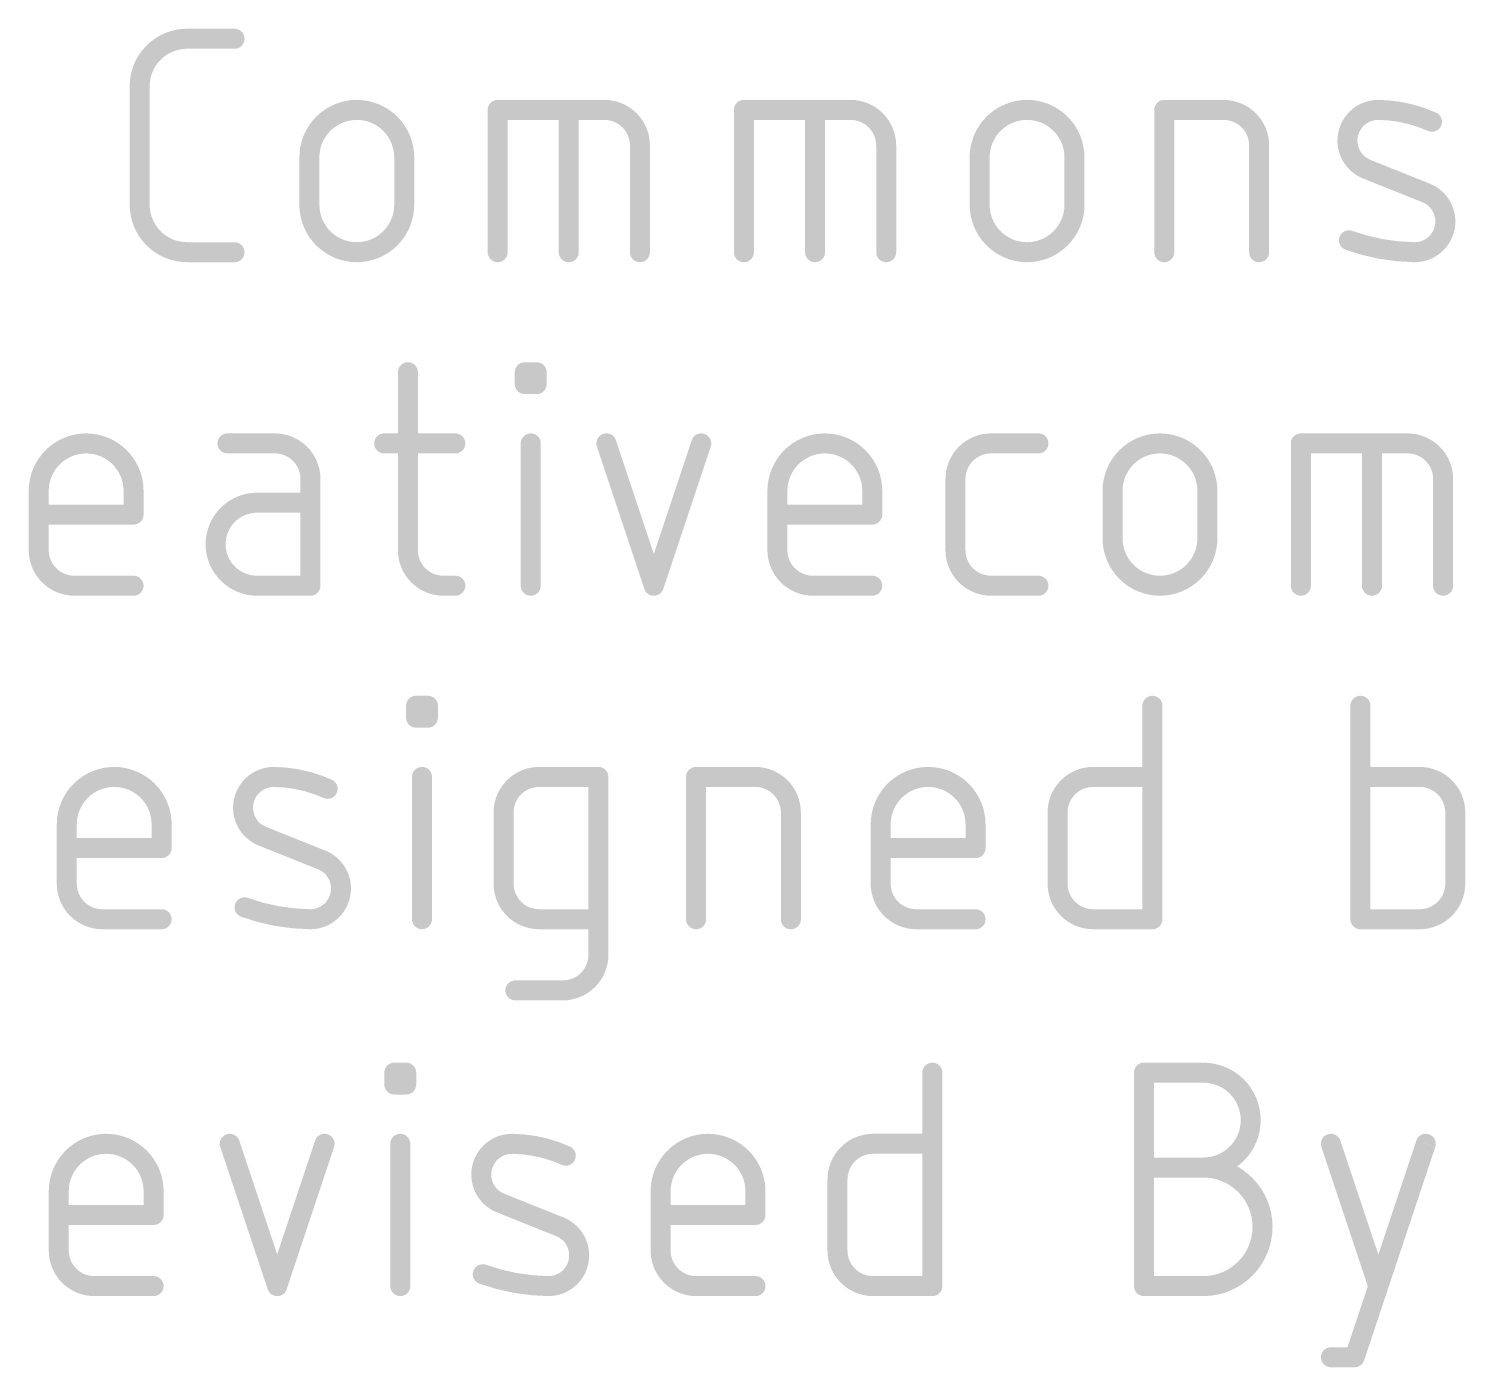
# Model space of a CAD drawing. Extents: x -34 to 52.6, y -23.4 to 26.6.
# Drawn here: x -0.9 to 10.05, y -23.4 to -13.21 of the extents above; entities that cross this region are included whole.
import ezdxf

# ---------------------------------------------------------------- set-up
doc = ezdxf.new("R2010")
doc.units = 0
doc.layers.add('51', color=53, linetype='CONTINUOUS')

msp = doc.modelspace()

# ---------------------------------------------------------------- linework, layer by layer
at = {"layer": '51'}
for points, const_width in [([(0.3081, -13.2842, 0.4142), (-0.0532, -13.6454)], 0.1524), ([(0.3081, -13.2461, 1), (0.3081, -13.3223)], 0.0762), ([(0.3081, -13.3223, 1), (0.3081, -13.2461)], 0.0762), ([(0.6693, -13.3223, 1), (0.6693, -13.2461)], 0.0762), ([(-0.0151, -13.6454, 1), (-0.0913, -13.6454)], 0.0762), ([(-0.0913, -13.6454, 1), (-0.0151, -13.6454)], 0.0762), ([(1.962, -14.1873, 1), (1.2395, -14.1873)], 0.1524), ([(2.7122, -13.8261, 1), (2.636, -13.8261)], 0.0762), ([(2.6741, -13.788, 1), (2.6741, -13.8642)], 0.0762), ([(3.254, -13.8261, 1), (3.1778, -13.8261)], 0.0762), ([(3.7578, -14.097, 0.4142), (3.4869, -13.8261)], 0.1524), ([(3.4869, -13.788, 1), (3.4869, -13.8642)], 0.0762), ([(3.4869, -13.8642, 1), (3.4869, -13.788)], 0.0762), ([(4.5879, -13.8261, 1), (4.5117, -13.8261)], 0.0762), ([(4.5498, -13.788, 1), (4.5498, -13.8642)], 0.0762), ([(5.1298, -13.8261, 1), (5.0536, -13.8261)], 0.0762), ([(5.6336, -14.097, 0.4142), (5.3626, -13.8261)], 0.1524), ([(5.3626, -13.788, 1), (5.3626, -13.8642)], 0.0762), ([(5.3626, -13.8642, 1), (5.3626, -13.788)], 0.0762), ([(7.0682, -14.1873, 1), (6.3457, -14.1873)], 0.1524), ([(7.7906, -13.8261, 1), (7.7144, -13.8261)], 0.0762), ([(7.7525, -13.788, 1), (7.7525, -13.8642)], 0.0762), ([(8.475, -14.097, 0.4142), (8.204, -13.8261)], 0.1524), ([(8.204, -13.788, 1), (8.204, -13.8642)], 0.0762), ([(8.204, -13.8642, 1), (8.204, -13.788)], 0.0762), ([(9.3851, -13.8261, 0.8318), (9.2948, -14.2776)], 0.1524), ([(9.3856, -13.788, 1), (9.3845, -13.8642)], 0.0762), ([(9.7915, -13.9164, 0.1026), (9.3851, -13.8261)], 0.1524), ([(9.3845, -13.8642, 1), (9.3856, -13.788)], 0.0762), ([(9.7758, -13.9511, 1), (9.8071, -13.8816)], 0.0762), ([(1.2776, -14.1873, 1), (1.2014, -14.1873)], 0.0762), ([(2.0001, -14.1873, 1), (1.9239, -14.1873)], 0.0762), ([(3.7959, -14.097, 1), (3.7197, -14.097)], 0.0762), ([(3.7197, -14.097, 1), (3.7959, -14.097)], 0.0762), ([(5.6717, -14.097, 1), (5.5955, -14.097)], 0.0762), ([(5.5955, -14.097, 1), (5.6717, -14.097)], 0.0762), ([(6.3838, -14.1873, 1), (6.3076, -14.1873)], 0.0762), ([(7.1063, -14.1873, 1), (7.0301, -14.1873)], 0.0762), ([(8.5131, -14.097, 1), (8.4369, -14.097)], 0.0762), ([(8.4369, -14.097, 1), (8.5131, -14.097)], 0.0762), ([(1.2014, -14.1873, 1), (1.2776, -14.1873)], 0.0762), ([(1.9239, -14.1873, 1), (2.0001, -14.1873)], 0.0762), ([(6.3076, -14.1873, 1), (6.3838, -14.1873)], 0.0762), ([(7.0301, -14.1873, 1), (7.1063, -14.1873)], 0.0762), ([(9.3089, -14.2423, 1), (9.2806, -14.313)], 0.0762), ([(9.2806, -14.313, 1), (9.3089, -14.2422)], 0.0762), ([(9.656, -14.9098, 0.8318), (9.7463, -14.4582)], 0.1524), ([(9.7605, -14.4229, 1), (9.7322, -14.4936)], 0.0762), ([(9.7322, -14.4936, 1), (9.7605, -14.4229)], 0.0762), ([(-0.0532, -14.5486, 0.4142), (0.3081, -14.9098)], 0.1524), ([(-0.0151, -14.5486, 1), (-0.0913, -14.5486)], 0.0762), ([(-0.0913, -14.5486, 1), (-0.0151, -14.5486)], 0.0762), ([(1.2395, -14.5486, 1), (1.962, -14.5486)], 0.1524), ([(1.2776, -14.5486, 1), (1.2014, -14.5486)], 0.0762), ([(1.2014, -14.5486, 1), (1.2776, -14.5486)], 0.0762), ([(2.0001, -14.5486, 1), (1.9239, -14.5486)], 0.0762), ([(1.9239, -14.5486, 1), (2.0001, -14.5486)], 0.0762), ([(6.3457, -14.5486, 1), (7.0682, -14.5486)], 0.1524), ([(6.3838, -14.5486, 1), (6.3076, -14.5486)], 0.0762), ([(6.3076, -14.5486, 1), (6.3838, -14.5486)], 0.0762), ([(7.1063, -14.5486, 1), (7.0301, -14.5486)], 0.0762), ([(7.0301, -14.5486, 1), (7.1063, -14.5486)], 0.0762), ([(9.1722, -14.7836, 1), (9.1464, -14.8553)], 0.0762), ([(9.1593, -14.8195, 0.083), (9.656, -14.9098)], 0.1524), ([(0.3081, -14.8717, 1), (0.3081, -14.9479)], 0.0762), ([(0.3081, -14.9479, 1), (0.3081, -14.8717)], 0.0762), ([(0.6693, -14.9479, 1), (0.6693, -14.8717)], 0.0762), ([(2.636, -14.9098, 1), (2.7122, -14.9098)], 0.0762), ([(3.1778, -14.9098, 1), (3.254, -14.9098)], 0.0762), ([(3.7197, -14.9098, 1), (3.7959, -14.9098)], 0.0762), ([(4.5117, -14.9098, 1), (4.5879, -14.9098)], 0.0762), ([(5.0536, -14.9098, 1), (5.1298, -14.9098)], 0.0762), ([(5.5955, -14.9098, 1), (5.6717, -14.9098)], 0.0762), ([(7.7144, -14.9098, 1), (7.7906, -14.9098)], 0.0762), ([(8.4369, -14.9098, 1), (8.5131, -14.9098)], 0.0762), ([(9.6565, -14.8717, 1), (9.6555, -14.9479)], 0.0762), ([(9.6555, -14.9479, 1), (9.6565, -14.8717)], 0.0762), ([(2.0283, -15.8242, 1), (1.9521, -15.8242)], 0.0762), ([(2.9187, -15.8242, 1), (2.8425, -15.8242)], 0.0762), ([(2.8806, -15.7861, 1), (2.8806, -15.8623)], 0.0762), ([(3.009, -15.8242, 1), (2.9328, -15.8242)], 0.0762), ([(2.9709, -15.8623, 1), (2.9709, -15.7861)], 0.0762), ([(2.8806, -15.8764, 1), (2.8806, -15.9526)], 0.0762), ([(2.9709, -15.9526, 1), (2.9709, -15.8764)], 0.0762), ([(2.8425, -15.9145, 1), (2.9187, -15.9145)], 0.0762), ([(2.9328, -15.9145, 1), (3.009, -15.9145)], 0.0762), ([(-0.0997, -16.7273, 1), (-0.8222, -16.7273)], 0.1524), ([(0.6155, -16.328, 1), (0.6155, -16.4042)], 0.0762), ([(1.2477, -16.637, 0.4142), (0.9767, -16.3661)], 0.1524), ([(0.9767, -16.328, 1), (0.9767, -16.4042)], 0.0762), ([(0.9767, -16.4042, 1), (0.9767, -16.328)], 0.0762), ([(1.8096, -16.328, 1), (1.8096, -16.4042)], 0.0762), ([(2.3514, -16.4042, 1), (2.3514, -16.328)], 0.0762), ([(2.9639, -16.3661, 1), (2.8877, -16.3661)], 0.0762), ([(3.5386, -16.354, 1), (3.4663, -16.3781)], 0.0762), ([(4.261, -16.3781, 1), (4.1888, -16.354)], 0.0762), ([(5.5275, -16.7273, 1), (4.805, -16.7273)], 0.1524), ([(6.4324, -16.3661, 0.4142), (6.1615, -16.637)], 0.1524), ([(6.4324, -16.328, 1), (6.4324, -16.4042)], 0.0762), ([(6.4324, -16.4042, 1), (6.4324, -16.328)], 0.0762), ([(6.7937, -16.4042, 1), (6.7937, -16.328)], 0.0762), ([(8.0806, -16.7273, 1), (7.3581, -16.7273)], 0.1524), ([(8.8308, -16.3661, 1), (8.7546, -16.3661)], 0.0762), ([(8.7927, -16.328, 1), (8.7927, -16.4042)], 0.0762), ([(9.3727, -16.3661, 1), (9.2965, -16.3661)], 0.0762), ([(9.8765, -16.637, 0.4142), (9.6055, -16.3661)], 0.1524), ([(9.6055, -16.328, 1), (9.6055, -16.4042)], 0.0762), ([(9.6055, -16.4042, 1), (9.6055, -16.328)], 0.0762), ([(1.2858, -16.637, 1), (1.2096, -16.637)], 0.0762), ([(1.2096, -16.637, 1), (1.2858, -16.637)], 0.0762), ([(6.1996, -16.637, 1), (6.1234, -16.637)], 0.0762), ([(6.1234, -16.637, 1), (6.1996, -16.637)], 0.0762), ([(9.9146, -16.637, 1), (9.8384, -16.637)], 0.0762), ([(9.8384, -16.637, 1), (9.9146, -16.637)], 0.0762), ([(-0.7841, -16.7273, 1), (-0.8603, -16.7273)], 0.0762), ([(-0.8603, -16.7273, 1), (-0.7841, -16.7273)], 0.0762), ([(-0.0616, -16.7273, 1), (-0.1378, -16.7273)], 0.0762), ([(-0.1378, -16.7273, 1), (-0.0616, -16.7273)], 0.0762), ([(0.8413, -16.8176, 1), (0.8413, -17.4498)], 0.1524), ([(0.8413, -16.7795, 1), (0.8413, -16.8557)], 0.0762), ([(0.8413, -16.8557, 1), (0.8413, -16.7795)], 0.0762), ([(1.2477, -16.8557, 1), (1.2477, -16.7795)], 0.0762), ([(4.8431, -16.7273, 1), (4.7669, -16.7273)], 0.0762), ([(4.7669, -16.7273, 1), (4.8431, -16.7273)], 0.0762), ([(5.5656, -16.7273, 1), (5.4894, -16.7273)], 0.0762), ([(5.4894, -16.7273, 1), (5.5656, -16.7273)], 0.0762), ([(7.3962, -16.7273, 1), (7.32, -16.7273)], 0.0762), ([(7.32, -16.7273, 1), (7.3962, -16.7273)], 0.0762), ([(8.1187, -16.7273, 1), (8.0425, -16.7273)], 0.0762), ([(8.0425, -16.7273, 1), (8.1187, -16.7273)], 0.0762), ([(-0.8222, -16.8698, 1), (-0.8222, -16.946)], 0.0762), ([(-0.0997, -16.946, 1), (-0.0997, -16.8698)], 0.0762), ([(4.805, -16.8698, 1), (4.805, -16.946)], 0.0762), ([(5.5275, -16.946, 1), (5.5275, -16.8698)], 0.0762), ([(-0.1378, -16.9079, 1), (-0.0616, -16.9079)], 0.0762), ([(5.4894, -16.9079, 1), (5.5656, -16.9079)], 0.0762), ([(7.3581, -17.0886, 1), (8.0806, -17.0886)], 0.1524), ([(7.3962, -17.0886, 1), (7.32, -17.0886)], 0.0762), ([(7.32, -17.0886, 1), (7.3962, -17.0886)], 0.0762), ([(8.1187, -17.0886, 1), (8.0425, -17.0886)], 0.0762), ([(8.0425, -17.0886, 1), (8.1187, -17.0886)], 0.0762), ([(-0.8222, -17.1789, 0.4142), (-0.5513, -17.4498)], 0.1524), ([(-0.7841, -17.1789, 1), (-0.8603, -17.1789)], 0.0762), ([(-0.8603, -17.1789, 1), (-0.7841, -17.1789)], 0.0762), ([(1.9902, -17.1789, 0.4142), (2.2611, -17.4498)], 0.1524), ([(2.0283, -17.1789, 1), (1.9521, -17.1789)], 0.0762), ([(1.9521, -17.1789, 1), (2.0283, -17.1789)], 0.0762), ([(4.805, -17.1789, 0.4142), (5.0759, -17.4498)], 0.1524), ([(4.8431, -17.1789, 1), (4.7669, -17.1789)], 0.0762), ([(4.7669, -17.1789, 1), (4.8431, -17.1789)], 0.0762), ([(6.1615, -17.1789, 0.4142), (6.4324, -17.4498)], 0.1524), ([(6.1996, -17.1789, 1), (6.1234, -17.1789)], 0.0762), ([(6.1234, -17.1789, 1), (6.1996, -17.1789)], 0.0762), ([(-0.5513, -17.4117, 1), (-0.5513, -17.4879)], 0.0762), ([(-0.5513, -17.4879, 1), (-0.5513, -17.4117)], 0.0762), ([(-0.0997, -17.4879, 1), (-0.0997, -17.4117)], 0.0762), ([(0.8413, -17.4117, 1), (0.8413, -17.4879)], 0.0762), ([(0.8413, -17.4879, 1), (0.8413, -17.4117)], 0.0762), ([(1.2477, -17.4879, 1), (1.2477, -17.4117)], 0.0762), ([(2.2611, -17.4117, 1), (2.2611, -17.4879)], 0.0762), ([(2.2611, -17.4879, 1), (2.2611, -17.4117)], 0.0762), ([(2.3514, -17.4879, 1), (2.3514, -17.4117)], 0.0762), ([(3.8275, -17.4378, 1), (3.8998, -17.4618)], 0.0762), ([(3.8275, -17.4618, 1), (3.8998, -17.4378)], 0.0762), ([(5.0759, -17.4117, 1), (5.0759, -17.4879)], 0.0762), ([(5.0759, -17.4879, 1), (5.0759, -17.4117)], 0.0762), ([(5.5275, -17.4879, 1), (5.5275, -17.4117)], 0.0762), ([(6.4324, -17.4117, 1), (6.4324, -17.4879)], 0.0762), ([(6.4324, -17.4879, 1), (6.4324, -17.4117)], 0.0762), ([(6.7937, -17.4879, 1), (6.7937, -17.4117)], 0.0762), ([(1.2096, -17.4498, 1), (1.2858, -17.4498)], 0.0762), ([(2.8877, -17.4498, 1), (2.9639, -17.4498)], 0.0762), ([(8.7546, -17.4498, 1), (8.8308, -17.4498)], 0.0762), ([(9.2965, -17.4498, 1), (9.3727, -17.4498)], 0.0762), ([(9.8384, -17.4498, 1), (9.9146, -17.4498)], 0.0762), ([(2.0904, -18.3642, 1), (2.0142, -18.3642)], 0.0762), ([(2.0523, -18.3261, 1), (2.0523, -18.4023)], 0.0762), ([(2.0523, -18.4164, 1), (2.0523, -18.4926)], 0.0762), ([(2.1807, -18.3642, 1), (2.1045, -18.3642)], 0.0762), ([(2.1426, -18.4023, 1), (2.1426, -18.3261)], 0.0762), ([(2.1426, -18.4926, 1), (2.1426, -18.4164)], 0.0762), ([(7.6999, -18.3642, 1), (7.6237, -18.3642)], 0.0762), ([(9.2846, -18.3642, 1), (9.2084, -18.3642)], 0.0762), ([(2.0142, -18.4545, 1), (2.0904, -18.4545)], 0.0762), ([(2.1045, -18.4545, 1), (2.1807, -18.4545)], 0.0762), ([(0.114, -19.2673, 1), (-0.6085, -19.2673)], 0.1524), ([(0.972, -18.9061, 0.8318), (0.8817, -19.3576)], 0.1524), ([(1.3784, -18.9964, 0.1026), (0.972, -18.9061)], 0.1524), ([(0.9726, -18.868, 1), (0.9715, -18.9442)], 0.0762), ([(0.9715, -18.9442, 1), (0.9726, -18.868)], 0.0762), ([(1.3628, -19.0311, 1), (1.3941, -18.9616)], 0.0762), ([(2.1356, -18.9061, 1), (2.0594, -18.9061)], 0.0762), ([(2.9898, -18.9061, 0.4142), (2.7189, -19.177)], 0.1524), ([(2.9898, -18.868, 1), (2.9898, -18.9442)], 0.0762), ([(2.9898, -18.9442, 1), (2.9898, -18.868)], 0.0762), ([(3.4795, -18.9061, 1), (3.4033, -18.9061)], 0.0762), ([(3.4414, -18.9442, 1), (3.4414, -18.868)], 0.0762), ([(4.2232, -18.9061, 1), (4.147, -18.9061)], 0.0762), ([(4.1851, -18.868, 1), (4.1851, -18.9442)], 0.0762), ([(4.9076, -19.177, 0.4142), (4.6367, -18.9061)], 0.1524), ([(4.6367, -18.868, 1), (4.6367, -18.9442)], 0.0762), ([(4.6367, -18.9442, 1), (4.6367, -18.868)], 0.0762), ([(6.3144, -19.2673, 1), (5.5919, -19.2673)], 0.1524), ([(7.2102, -18.9061, 0.4142), (6.9393, -19.177)], 0.1524), ([(7.2102, -18.868, 1), (7.2102, -18.9442)], 0.0762), ([(7.2102, -18.9442, 1), (7.2102, -18.868)], 0.0762), ([(7.6618, -18.9442, 1), (7.6618, -18.868)], 0.0762), ([(9.2465, -18.868, 1), (9.2465, -18.9442)], 0.0762), ([(9.969, -19.177, 0.4142), (9.6981, -18.9061)], 0.1524), ([(9.6981, -18.868, 1), (9.6981, -18.9442)], 0.0762), ([(9.6981, -18.9442, 1), (9.6981, -18.868)], 0.0762), ([(2.757, -19.177, 1), (2.6808, -19.177)], 0.0762), ([(2.6808, -19.177, 1), (2.757, -19.177)], 0.0762), ([(4.9457, -19.177, 1), (4.8695, -19.177)], 0.0762), ([(4.8695, -19.177, 1), (4.9457, -19.177)], 0.0762), ([(6.9774, -19.177, 1), (6.9012, -19.177)], 0.0762), ([(6.9012, -19.177, 1), (6.9774, -19.177)], 0.0762), ([(10.0071, -19.177, 1), (9.9309, -19.177)], 0.0762), ([(9.9309, -19.177, 1), (10.0071, -19.177)], 0.0762), ([(-0.5704, -19.2673, 1), (-0.6466, -19.2673)], 0.0762), ([(-0.6466, -19.2673, 1), (-0.5704, -19.2673)], 0.0762), ([(0.1521, -19.2673, 1), (0.0759, -19.2673)], 0.0762), ([(0.0759, -19.2673, 1), (0.1521, -19.2673)], 0.0762), ([(5.63, -19.2673, 1), (5.5538, -19.2673)], 0.0762), ([(5.5538, -19.2673, 1), (5.63, -19.2673)], 0.0762), ([(6.3525, -19.2673, 1), (6.2763, -19.2673)], 0.0762), ([(6.2763, -19.2673, 1), (6.3525, -19.2673)], 0.0762), ([(0.8959, -19.3223, 1), (0.8676, -19.393)], 0.0762), ([(0.8676, -19.393, 1), (0.8959, -19.3222)], 0.0762), ([(-0.6085, -19.4098, 1), (-0.6085, -19.486)], 0.0762), ([(0.0759, -19.4479, 1), (0.1521, -19.4479)], 0.0762), ([(0.114, -19.486, 1), (0.114, -19.4098)], 0.0762), ([(1.2429, -19.9898, 0.8318), (1.3333, -19.5382)], 0.1524), ([(1.3474, -19.5029, 1), (1.3191, -19.5736)], 0.0762), ([(1.3191, -19.5736, 1), (1.3474, -19.5029)], 0.0762), ([(5.5919, -19.4098, 1), (5.5919, -19.486)], 0.0762), ([(6.2763, -19.4479, 1), (6.3525, -19.4479)], 0.0762), ([(6.3144, -19.486, 1), (6.3144, -19.4098)], 0.0762), ([(-0.6085, -19.7189, 0.4142), (-0.3375, -19.9898)], 0.1524), ([(-0.5704, -19.7189, 1), (-0.6466, -19.7189)], 0.0762), ([(-0.6466, -19.7189, 1), (-0.5704, -19.7189)], 0.0762), ([(2.7189, -19.7189, 0.4142), (2.9898, -19.9898)], 0.1524), ([(2.757, -19.7189, 1), (2.6808, -19.7189)], 0.0762), ([(2.6808, -19.7189, 1), (2.757, -19.7189)], 0.0762), ([(5.5919, -19.7189, 0.4142), (5.8628, -19.9898)], 0.1524), ([(5.63, -19.7189, 1), (5.5538, -19.7189)], 0.0762), ([(5.5538, -19.7189, 1), (5.63, -19.7189)], 0.0762), ([(6.9393, -19.7189, 0.4142), (7.2102, -19.9898)], 0.1524), ([(6.9774, -19.7189, 1), (6.9012, -19.7189)], 0.0762), ([(6.9012, -19.7189, 1), (6.9774, -19.7189)], 0.0762), ([(9.6981, -19.9898, 0.4142), (9.969, -19.7189)], 0.1524), ([(10.0071, -19.7189, 1), (9.9309, -19.7189)], 0.0762), ([(9.9309, -19.7189, 1), (10.0071, -19.7189)], 0.0762), ([(-0.3375, -19.9517, 1), (-0.3375, -20.0279)], 0.0762), ([(-0.3375, -20.0279, 1), (-0.3375, -19.9517)], 0.0762), ([(0.114, -20.0279, 1), (0.114, -19.9517)], 0.0762), ([(0.7591, -19.8636, 1), (0.7333, -19.9353)], 0.0762), ([(0.7462, -19.8995, 0.083), (1.2429, -19.9898)], 0.1524), ([(1.2435, -19.9517, 1), (1.2424, -20.0279)], 0.0762), ([(1.2424, -20.0279, 1), (1.2435, -19.9517)], 0.0762), ([(2.9898, -19.9517, 1), (2.9898, -20.0279)], 0.0762), ([(2.9898, -20.0279, 1), (2.9898, -19.9517)], 0.0762), ([(3.4414, -20.0279, 1), (3.4414, -19.9517)], 0.0762), ([(5.8628, -19.9517, 1), (5.8628, -20.0279)], 0.0762), ([(5.8628, -20.0279, 1), (5.8628, -19.9517)], 0.0762), ([(6.3144, -20.0279, 1), (6.3144, -19.9517)], 0.0762), ([(7.2102, -19.9517, 1), (7.2102, -20.0279)], 0.0762), ([(7.2102, -20.0279, 1), (7.2102, -19.9517)], 0.0762), ([(7.6618, -20.0279, 1), (7.6618, -19.9517)], 0.0762), ([(9.2465, -19.9517, 1), (9.2465, -20.0279)], 0.0762), ([(9.6981, -19.9517, 1), (9.6981, -20.0279)], 0.0762), ([(9.6981, -20.0279, 1), (9.6981, -19.9517)], 0.0762), ([(2.0594, -19.9898, 1), (2.1356, -19.9898)], 0.0762), ([(4.147, -19.9898, 1), (4.2232, -19.9898)], 0.0762), ([(4.8695, -19.9898, 1), (4.9457, -19.9898)], 0.0762), ([(7.6237, -19.9898, 1), (7.6999, -19.9898)], 0.0762), ([(9.2084, -19.9898, 1), (9.2846, -19.9898)], 0.0762), ([(3.1704, -20.5317, 0.4142), (3.4414, -20.2607)], 0.1524), ([(3.4795, -20.2607, 1), (3.4033, -20.2607)], 0.0762), ([(3.4033, -20.2607, 1), (3.4795, -20.2607)], 0.0762), ([(2.8092, -20.4936, 1), (2.8092, -20.5698)], 0.0762), ([(3.1704, -20.4936, 1), (3.1704, -20.5698)], 0.0762), ([(3.1704, -20.5698, 1), (3.1704, -20.4936)], 0.0762), ([(1.9249, -21.1582, 1), (1.8487, -21.1582)], 0.0762), ([(1.8868, -21.1201, 1), (1.8868, -21.1963)], 0.0762), ([(2.0152, -21.1582, 1), (1.939, -21.1582)], 0.0762), ([(1.9771, -21.1963, 1), (1.9771, -21.1201)], 0.0762), ([(6.0234, -21.1582, 1), (5.9472, -21.1582)], 0.0762), ([(7.6358, -21.1582, 1), (7.5596, -21.1582)], 0.0762), ([(7.5977, -21.1201, 1), (7.5977, -21.1963)], 0.0762), ([(8.0493, -21.8807, 1), (8.0493, -21.1582)], 0.1524), ([(8.0493, -21.1201, 1), (8.0493, -21.1963)], 0.0762), ([(8.0493, -21.1963, 1), (8.0493, -21.1201)], 0.0762), ([(1.8868, -21.2104, 1), (1.8868, -21.2866)], 0.0762), ([(1.8487, -21.2485, 1), (1.9249, -21.2485)], 0.0762), ([(1.939, -21.2485, 1), (2.0152, -21.2485)], 0.0762), ([(1.9771, -21.2866, 1), (1.9771, -21.2104)], 0.0762), ([(0.0528, -22.0613, 1), (-0.6697, -22.0613)], 0.1524), ([(0.669, -21.688, 1), (0.5967, -21.7121)], 0.0762), ([(1.3915, -21.7121, 1), (1.3192, -21.688)], 0.0762), ([(1.9701, -21.7001, 1), (1.8939, -21.7001)], 0.0762), ([(2.7865, -21.7001, 0.8318), (2.6962, -22.1516)], 0.1524), ([(2.787, -21.662, 1), (2.7859, -21.7382)], 0.0762), ([(3.1929, -21.7904, 0.1026), (2.7865, -21.7001)], 0.1524), ([(2.7859, -21.7382, 1), (2.787, -21.662)], 0.0762), ([(4.6379, -22.0613, 1), (3.9154, -22.0613)], 0.1524), ([(5.5337, -21.7001, 0.4142), (5.2628, -21.971)], 0.1524), ([(5.5337, -21.662, 1), (5.5337, -21.7382)], 0.0762), ([(5.5337, -21.7382, 1), (5.5337, -21.662)], 0.0762), ([(5.9853, -21.7382, 1), (5.9853, -21.662)], 0.0762), ([(9.0578, -21.688, 1), (8.9855, -21.7121)], 0.0762), ([(9.7803, -21.7121, 1), (9.708, -21.688)], 0.0762), ([(3.1772, -21.8251, 1), (3.2085, -21.7556)], 0.0762), ([(7.5977, -21.8426, 1), (7.5977, -21.9188)], 0.0762), ([(8.0493, -22.7838, 1), (8.0493, -21.8807)], 0.1524), ([(8.0493, -21.8426, 1), (8.0493, -21.9188)], 0.0762), ([(8.0493, -21.8426, 1), (8.0493, -21.9188)], 0.0762), ([(8.0493, -21.9188, 1), (8.0493, -21.8426)], 0.0762), ([(-0.6316, -22.0613, 1), (-0.7078, -22.0613)], 0.0762), ([(0.0909, -22.0613, 1), (0.0147, -22.0613)], 0.0762), ([(3.9535, -22.0613, 1), (3.8773, -22.0613)], 0.0762), ([(4.676, -22.0613, 1), (4.5998, -22.0613)], 0.0762), ([(5.3009, -21.971, 1), (5.2247, -21.971)], 0.0762), ([(5.2247, -21.971, 1), (5.3009, -21.971)], 0.0762), ([(-0.7078, -22.0613, 1), (-0.6316, -22.0613)], 0.0762), ([(0.0147, -22.0613, 1), (0.0909, -22.0613)], 0.0762), ([(2.7103, -22.1163, 1), (2.682, -22.187)], 0.0762), ([(2.682, -22.187, 1), (2.7103, -22.1162)], 0.0762), ([(3.8773, -22.0613, 1), (3.9535, -22.0613)], 0.0762), ([(4.5998, -22.0613, 1), (4.676, -22.0613)], 0.0762), ([(-0.6697, -22.2038, 1), (-0.6697, -22.28)], 0.0762), ([(0.0147, -22.2419, 1), (0.0909, -22.2419)], 0.0762), ([(0.0528, -22.28, 1), (0.0528, -22.2038)], 0.0762), ([(3.9154, -22.2038, 1), (3.9154, -22.28)], 0.0762), ([(4.5998, -22.2419, 1), (4.676, -22.2419)], 0.0762), ([(4.6379, -22.28, 1), (4.6379, -22.2038)], 0.0762), ([(3.0574, -22.7838, 0.8318), (3.1477, -22.3322)], 0.1524), ([(3.1619, -22.2969, 1), (3.1336, -22.3676)], 0.0762), ([(3.1336, -22.3676, 1), (3.1619, -22.2969)], 0.0762), ([(-0.6697, -22.5129, 0.4142), (-0.3988, -22.7838)], 0.1524), ([(-0.6316, -22.5129, 1), (-0.7078, -22.5129)], 0.0762), ([(-0.7078, -22.5129, 1), (-0.6316, -22.5129)], 0.0762), ([(3.9154, -22.5129, 0.4142), (4.1864, -22.7838)], 0.1524), ([(3.9535, -22.5129, 1), (3.8773, -22.5129)], 0.0762), ([(3.8773, -22.5129, 1), (3.9535, -22.5129)], 0.0762), ([(5.2628, -22.5129, 0.4142), (5.5337, -22.7838)], 0.1524), ([(5.3009, -22.5129, 1), (5.2247, -22.5129)], 0.0762), ([(5.2247, -22.5129, 1), (5.3009, -22.5129)], 0.0762), ([(2.5736, -22.6576, 1), (2.5478, -22.7293)], 0.0762), ([(2.5607, -22.6935, 0.083), (3.0574, -22.7838)], 0.1524), ([(-0.3988, -22.7457, 1), (-0.3988, -22.8219)], 0.0762), ([(-0.3988, -22.8219, 1), (-0.3988, -22.7457)], 0.0762), ([(0.0528, -22.8219, 1), (0.0528, -22.7457)], 0.0762), ([(0.958, -22.7718, 1), (1.0303, -22.7958)], 0.0762), ([(0.958, -22.7958, 1), (1.0303, -22.7718)], 0.0762), ([(1.8939, -22.7838, 1), (1.9701, -22.7838)], 0.0762), ([(3.058, -22.7457, 1), (3.0569, -22.8219)], 0.0762), ([(3.0569, -22.8219, 1), (3.058, -22.7457)], 0.0762), ([(4.1864, -22.7457, 1), (4.1864, -22.8219)], 0.0762), ([(4.1864, -22.8219, 1), (4.1864, -22.7457)], 0.0762), ([(4.6379, -22.8219, 1), (4.6379, -22.7457)], 0.0762), ([(5.5337, -22.7457, 1), (5.5337, -22.8219)], 0.0762), ([(5.5337, -22.8219, 1), (5.5337, -22.7457)], 0.0762), ([(5.9472, -22.7838, 1), (6.0234, -22.7838)], 0.0762), ([(5.9853, -22.8219, 1), (5.9853, -22.7457)], 0.0762), ([(7.5977, -22.7457, 1), (7.5977, -22.8219)], 0.0762), ([(7.5596, -22.7838, 1), (7.6358, -22.7838)], 0.0762), ([(8.0493, -22.7457, 1), (8.0493, -22.8219)], 0.0762), ([(8.0493, -22.8219, 1), (8.0493, -22.7457)], 0.0762), ([(9.3467, -22.7958, 1), (9.419, -22.7718)], 0.0762), ([(9.0216, -23.2876, 1), (9.0216, -23.3638)], 0.0762), ([(9.1661, -23.3136, 1), (9.2384, -23.3377)], 0.0762), ([(9.2022, -23.3638, 1), (9.2022, -23.2876)], 0.0762)]:
    msp.add_lwpolyline(points, format="xyb", dxfattribs=dict(at, const_width=const_width))
at = {"layer": '51', "const_width": 0.1524}
for points in [[(0.3081, -13.2842), (0.6693, -13.2842)], [(-0.0532, -14.5486), (-0.0532, -13.6454)], [(2.6741, -14.9098), (2.6741, -13.8261)], [(2.6741, -13.8261), (3.4869, -13.8261)], [(3.2159, -14.9098), (3.2159, -13.8261)], [(4.5498, -14.9098), (4.5498, -13.8261)], [(4.5498, -13.8261), (5.3626, -13.8261)], [(5.0917, -14.9098), (5.0917, -13.8261)], [(7.7525, -14.9098), (7.7525, -13.8261)], [(7.7525, -13.8261), (8.204, -13.8261)], [(1.2395, -14.5486), (1.2395, -14.1873)], [(1.962, -14.1873), (1.962, -14.5486)], [(3.7578, -14.097), (3.7578, -14.9098)], [(5.6336, -14.097), (5.6336, -14.9098)], [(6.3457, -14.5486), (6.3457, -14.1873)], [(7.0682, -14.1873), (7.0682, -14.5486)], [(8.475, -14.097), (8.475, -14.9098)], [(9.7463, -14.4582), (9.2948, -14.2776)], [(0.6693, -14.9098), (0.3081, -14.9098)], [(1.9902, -15.8242), (1.9902, -17.1789)], [(2.8806, -15.9145), (2.8806, -15.8242)], [(2.8806, -15.8242), (2.9709, -15.8242)], [(2.9709, -15.8242), (2.9709, -15.9145)], [(2.9709, -15.9145), (2.8806, -15.9145)], [(0.9767, -16.3661), (0.6155, -16.3661)], [(1.8096, -16.3661), (2.3514, -16.3661)], [(2.9258, -17.4498), (2.9258, -16.3661)], [(3.5024, -16.3661), (3.8637, -17.4498)], [(3.8637, -17.4498), (4.2249, -16.3661)], [(6.4324, -16.3661), (6.7937, -16.3661)], [(8.7927, -17.4498), (8.7927, -16.3661)], [(8.7927, -16.3661), (9.6055, -16.3661)], [(9.3346, -17.4498), (9.3346, -16.3661)], [(1.2477, -17.4498), (1.2477, -16.637)], [(6.1615, -17.1789), (6.1615, -16.637)], [(9.8765, -16.637), (9.8765, -17.4498)], [(-0.8222, -17.1789), (-0.8222, -16.7273)], [(-0.0997, -16.7273), (-0.0997, -16.9079)], [(1.2477, -16.8176), (0.8413, -16.8176)], [(4.805, -17.1789), (4.805, -16.7273)], [(5.5275, -16.7273), (5.5275, -16.9079)], [(7.3581, -17.0886), (7.3581, -16.7273)], [(8.0806, -16.7273), (8.0806, -17.0886)], [(-0.0997, -16.9079), (-0.8222, -16.9079)], [(5.5275, -16.9079), (4.805, -16.9079)], [(-0.0997, -17.4498), (-0.5513, -17.4498)], [(0.8413, -17.4498), (1.2477, -17.4498)], [(2.2611, -17.4498), (2.3514, -17.4498)], [(5.5275, -17.4498), (5.0759, -17.4498)], [(6.7937, -17.4498), (6.4324, -17.4498)], [(2.0523, -18.4545), (2.0523, -18.3642)], [(2.0523, -18.3642), (2.1426, -18.3642)], [(2.1426, -18.4545), (2.0523, -18.4545)], [(2.1426, -18.3642), (2.1426, -18.4545)], [(7.6618, -18.3642), (7.6618, -19.9898)], [(9.2465, -18.3642), (9.2465, -19.9898)], [(2.0975, -19.9898), (2.0975, -18.9061)], [(2.9898, -18.9061), (3.4414, -18.9061)], [(3.4414, -18.9061), (3.4414, -20.2607)], [(4.1851, -19.9898), (4.1851, -18.9061)], [(4.1851, -18.9061), (4.6367, -18.9061)], [(7.2102, -18.9061), (7.6618, -18.9061)], [(9.6981, -18.9061), (9.2465, -18.9061)], [(2.7189, -19.7189), (2.7189, -19.177)], [(4.9076, -19.177), (4.9076, -19.9898)], [(6.9393, -19.7189), (6.9393, -19.177)], [(9.969, -19.7189), (9.969, -19.177)], [(-0.6085, -19.7189), (-0.6085, -19.2673)], [(0.114, -19.2673), (0.114, -19.4479)], [(5.5919, -19.7189), (5.5919, -19.2673)], [(6.3144, -19.2673), (6.3144, -19.4479)], [(1.3333, -19.5382), (0.8817, -19.3576)], [(0.114, -19.4479), (-0.6085, -19.4479)], [(6.3144, -19.4479), (5.5919, -19.4479)], [(0.114, -19.9898), (-0.3375, -19.9898)], [(3.4414, -19.9898), (2.9898, -19.9898)], [(6.3144, -19.9898), (5.8628, -19.9898)], [(7.6618, -19.9898), (7.2102, -19.9898)], [(9.2465, -19.9898), (9.6981, -19.9898)], [(3.1704, -20.5317), (2.8092, -20.5317)], [(1.8868, -21.2485), (1.8868, -21.1582)], [(1.8868, -21.1582), (1.9771, -21.1582)], [(1.9771, -21.1582), (1.9771, -21.2485)], [(5.9853, -21.1582), (5.9853, -22.7838)], [(7.5977, -22.7838), (7.5977, -21.1582)], [(7.5977, -21.1582), (8.0493, -21.1582)], [(1.9771, -21.2485), (1.8868, -21.2485)], [(0.6329, -21.7001), (0.9941, -22.7838)], [(0.9941, -22.7838), (1.3554, -21.7001)], [(1.932, -22.7838), (1.932, -21.7001)], [(5.5337, -21.7001), (5.9853, -21.7001)], [(9.0216, -21.7001), (9.3829, -22.7838)], [(9.2022, -23.3257), (9.7441, -21.7001)], [(7.5977, -21.8807), (8.0493, -21.8807)], [(-0.6697, -22.5129), (-0.6697, -22.0613)], [(0.0528, -22.0613), (0.0528, -22.2419)], [(3.9154, -22.5129), (3.9154, -22.0613)], [(4.6379, -22.0613), (4.6379, -22.2419)], [(5.2628, -22.5129), (5.2628, -21.971)], [(3.1477, -22.3322), (2.6962, -22.1516)], [(0.0528, -22.2419), (-0.6697, -22.2419)], [(4.6379, -22.2419), (3.9154, -22.2419)], [(0.0528, -22.7838), (-0.3988, -22.7838)], [(4.6379, -22.7838), (4.1864, -22.7838)], [(5.9853, -22.7838), (5.5337, -22.7838)], [(8.0493, -22.7838), (7.5977, -22.7838)], [(9.0216, -23.3257), (9.2022, -23.3257)]]:
    msp.add_lwpolyline(points, dxfattribs=at)

doc.saveas('drawing.dxf')
